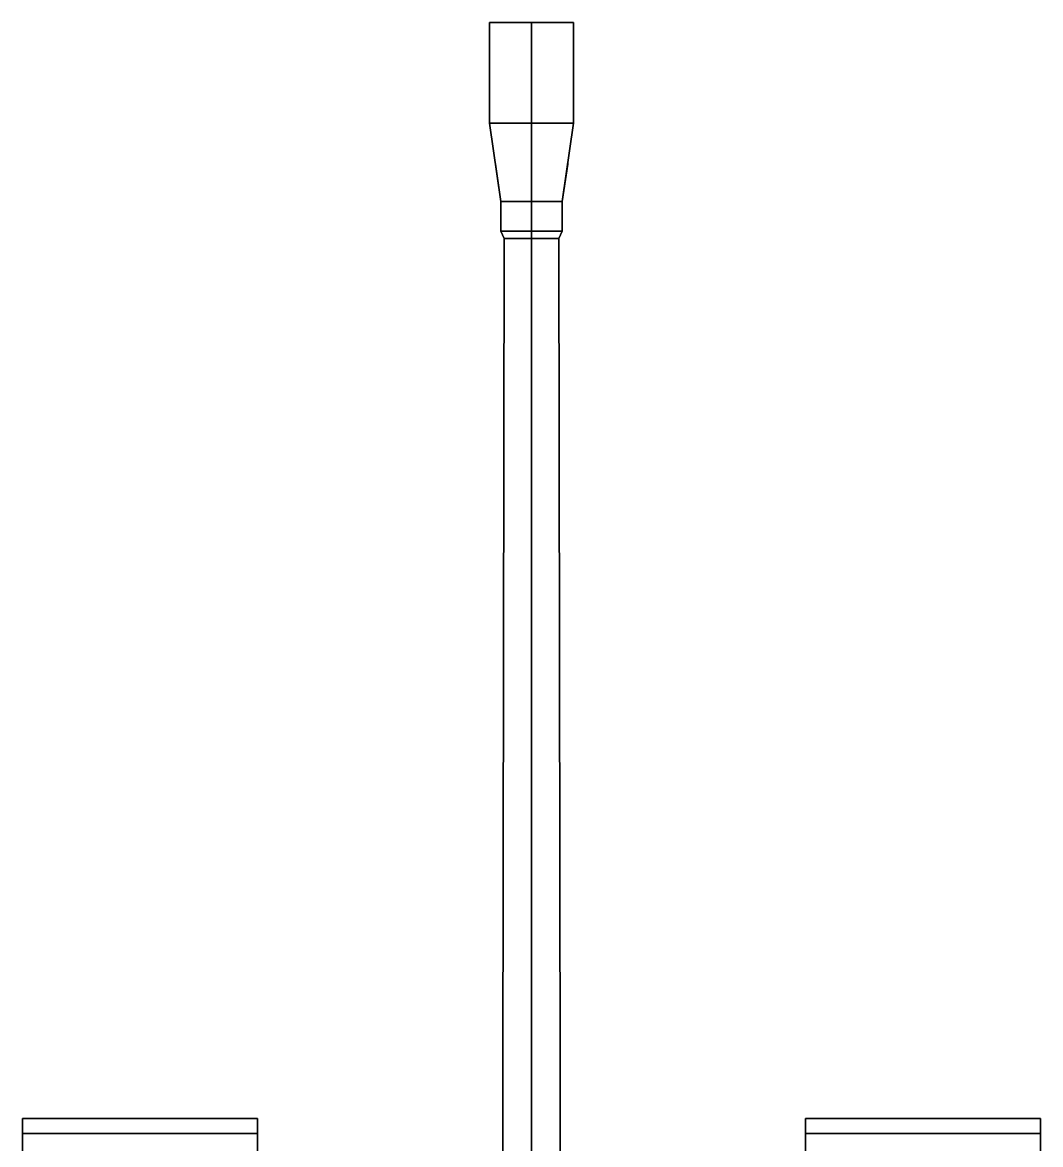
# Model space of a CAD drawing. Header units: millimetres. Extents: x -1.45 to 7, y -3.01 to 5.99.
# Drawn here: x -1.365 to 1.365, y 2.98 to 5.99 of the extents above; entities that cross this region are included whole.
import ezdxf

# ---------------------------------------------------------------- set-up
doc = ezdxf.new("R2010")
doc.units = ezdxf.units.MM
doc.layers.add('gun', color=1, linetype='Continuous')
doc.layers.add('mudguard', color=4, linetype='Continuous')

msp = doc.modelspace()

# ---------------------------------------------------------------- linework, layer by layer
at = {"layer": 'gun'}
for points in [[(0, 5.99, 1.88), (-0.1126, 5.99, 1.815), (-0.1126, 5.72, 1.815), (0, 5.72, 1.88)], [(-0.1126, 5.99, 1.815), (-0.1126, 5.99, 1.685), (-0.1126, 5.93, 1.685), (-0.1126, 5.93, 1.815)], [(-0.1126, 5.99, 1.685), (0, 5.99, 1.62), (0, 5.72, 1.62), (-0.1126, 5.72, 1.685)], [(-0.1126, 5.99, 1.815), (0, 5.99, 1.88), (0, 5.72, 1.88), (-0.1126, 5.72, 1.815)], [(0, 5.99, 1.62), (-0.1126, 5.99, 1.685), (-0.1126, 5.72, 1.685), (0, 5.72, 1.62)], [(-0.1126, 5.99, 1.685), (-0.1126, 5.99, 1.815), (-0.1126, 5.93, 1.815), (-0.1126, 5.93, 1.685)], [(0.1126, 5.99, 1.815), (0, 5.99, 1.88), (0, 5.72, 1.88), (0.1126, 5.72, 1.815)], [(0, 5.99, 1.62), (0.1126, 5.99, 1.685), (0.1126, 5.72, 1.685), (0, 5.72, 1.62)], [(0, 5.99, 1.88), (0.1126, 5.99, 1.815), (0.1126, 5.72, 1.815), (0, 5.72, 1.88)], [(0.1126, 5.99, 1.685), (0, 5.99, 1.62), (0, 5.72, 1.62), (0.1126, 5.72, 1.685)], [(0.1126, 5.99, 1.685), (0.1126, 5.99, 1.815), (0.1126, 5.93, 1.815), (0.1126, 5.93, 1.685)], [(0.1126, 5.99, 1.815), (0.1126, 5.99, 1.685), (0.1126, 5.93, 1.685), (0.1126, 5.93, 1.815)], [(-0.1126, 5.81, 1.815), (-0.1126, 5.81, 1.685), (-0.1126, 5.74, 1.685), (-0.1126, 5.74, 1.815)], [(-0.1126, 5.81, 1.685), (-0.1126, 5.81, 1.815), (-0.1126, 5.74, 1.815), (-0.1126, 5.74, 1.685)], [(0.1126, 5.81, 1.685), (0.1126, 5.81, 1.815), (0.1126, 5.74, 1.815), (0.1126, 5.74, 1.685)], [(0.1126, 5.81, 1.815), (0.1126, 5.81, 1.685), (0.1126, 5.74, 1.685), (0.1126, 5.74, 1.815)], [(0, 5.51, 1.655), (-0.0823, 5.51, 1.7025), (-0.1126, 5.72, 1.685), (0, 5.72, 1.62)], [(-0.0823, 5.51, 1.7975), (0, 5.51, 1.845), (0, 5.72, 1.88), (-0.1126, 5.72, 1.815)], [(0, 5.51, 1.845), (-0.0823, 5.51, 1.7975), (-0.1126, 5.72, 1.815), (0, 5.72, 1.88)], [(-0.0823, 5.51, 1.7025), (0, 5.51, 1.655), (0, 5.72, 1.62), (-0.1126, 5.72, 1.685)], [(0.0823, 5.51, 1.7025), (0, 5.51, 1.655), (0, 5.72, 1.62), (0.1126, 5.72, 1.685)], [(0, 5.51, 1.845), (0.0823, 5.51, 1.7975), (0.1126, 5.72, 1.815), (0, 5.72, 1.88)], [(0.0823, 5.51, 1.7975), (0, 5.51, 1.845), (0, 5.72, 1.88), (0.1126, 5.72, 1.815)], [(0, 5.51, 1.655), (0.0823, 5.51, 1.7025), (0.1126, 5.72, 1.685), (0, 5.72, 1.62)], [(-0.0823, 5.51, 1.7025), (-0.0823, 5.51, 1.7975), (-0.0967, 5.6099, 1.8058), (-0.0965, 5.6088, 1.6943)], [(-0.0823, 5.51, 1.7975), (-0.0823, 5.51, 1.7025), (-0.0965, 5.6088, 1.6943), (-0.0967, 5.6099, 1.8058)], [(0.0823, 5.51, 1.7975), (0.0823, 5.51, 1.7025), (0.097, 5.6118, 1.694), (0.0974, 5.6099, 1.8062)], [(0.0823, 5.51, 1.7025), (0.0823, 5.51, 1.7975), (0.0974, 5.6099, 1.8062), (0.097, 5.6118, 1.694)], [(0, 5.51, 1.845), (-0.0823, 5.51, 1.7975), (-0.0823, 5.43, 1.7975), (0, 5.43, 1.845)], [(-0.0823, 5.51, 1.7975), (-0.0823, 5.51, 1.7025), (-0.0823, 5.43, 1.7025), (-0.0823, 5.43, 1.7975)], [(-0.0823, 5.51, 1.7025), (0, 5.51, 1.655), (0, 5.43, 1.655), (-0.0823, 5.43, 1.7025)], [(0.0823, 5.51, 1.7975), (-0.0823, 5.51, 1.7025), (-0.0823, 5.51, 1.7975), (0, 5.51, 1.845)], [(0.0823, 5.51, 1.7025), (0, 5.51, 1.655), (-0.0823, 5.51, 1.7025), (0.0823, 5.51, 1.7975)], [(0.0823, 5.51, 1.7975), (0, 5.51, 1.845), (0, 5.43, 1.845), (0.0823, 5.43, 1.7975)], [(0, 5.51, 1.655), (0.0823, 5.51, 1.7025), (0.0823, 5.43, 1.7025), (0, 5.43, 1.655)], [(0.0823, 5.51, 1.7025), (0.0823, 5.51, 1.7975), (0.0823, 5.43, 1.7975), (0.0823, 5.43, 1.7025)], [(0, 5.41, 1.665), (-0.0736, 5.41, 1.7075), (-0.0823, 5.43, 1.7025), (0, 5.43, 1.655)], [(-0.0736, 5.41, 1.7075), (-0.0736, 5.41, 1.7925), (-0.0823, 5.43, 1.7975), (-0.0823, 5.43, 1.7025)], [(-0.0736, 5.41, 1.7925), (0, 5.41, 1.835), (0, 5.43, 1.845), (-0.0823, 5.43, 1.7975)], [(0.0736, 5.41, 1.7075), (0, 5.41, 1.665), (0, 5.43, 1.655), (0.0823, 5.43, 1.7025)], [(0, 5.41, 1.835), (0.0736, 5.41, 1.7925), (0.0823, 5.43, 1.7975), (0, 5.43, 1.845)], [(0.0736, 5.41, 1.7925), (0.0736, 5.41, 1.7075), (0.0823, 5.43, 1.7025), (0.0823, 5.43, 1.7975)], [(0, 2.6, 1.66), (-0.0779, 2.6, 1.705), (-0.0736, 5.41, 1.7075), (0, 5.41, 1.665)], [(-0.0779, 2.6, 1.705), (-0.0779, 2.6, 1.795), (-0.0736, 5.41, 1.7925), (-0.0736, 5.41, 1.7075)], [(-0.0779, 2.6, 1.795), (0, 2.6, 1.84), (0, 5.41, 1.835), (-0.0736, 5.41, 1.7925)], [(0.0779, 2.6, 1.705), (0, 2.6, 1.66), (0, 5.41, 1.665), (0.0736, 5.41, 1.7075)], [(0, 2.6, 1.84), (0.0779, 2.6, 1.795), (0.0736, 5.41, 1.7925), (0, 5.41, 1.835)], [(0.0779, 2.6, 1.795), (0.0779, 2.6, 1.705), (0.0736, 5.41, 1.7075), (0.0736, 5.41, 1.7925)]]:
    msp.add_3dface(points, dxfattribs=at)
at = {"layer": 'mudguard'}
for points in [[(-0.735, 3.05, 0.95), (-0.735, 3.01, 1.03), (-1.365, 3.01, 1.03), (-1.365, 3.05, 0.95)], [(-0.735, 3.01, 1.03), (-0.735, 3.05, 0.95), (-1.365, 3.05, 0.95), (-1.365, 3.01, 1.03)], [(-0.735, 3.05, 0.8), (-0.735, 3.05, 0.95), (-1.365, 3.05, 0.95), (-1.365, 3.05, 0.8)], [(-0.735, 3.05, 0.95), (-0.735, 3.05, 0.8), (-1.365, 3.05, 0.8), (-1.365, 3.05, 0.95)], [(-0.735, 3.01, 1.03), (-0.735, 3.05, 0.95), (-0.735, 2.92, 0.85), (-0.735, 2.55, 1.05)], [(-0.735, 3.05, 0.95), (-0.735, 3.01, 1.03), (-0.735, 2.55, 1.05), (-0.735, 2.92, 0.85)], [(1.365, 3.05, 0.95), (1.365, 3.05, 0.8), (0.735, 3.05, 0.8), (0.735, 3.05, 0.95)], [(1.365, 3.05, 0.8), (1.365, 3.05, 0.95), (0.735, 3.05, 0.95), (0.735, 3.05, 0.8)], [(1.365, 3.01, 1.03), (1.365, 3.05, 0.95), (0.735, 3.05, 0.95), (0.735, 3.01, 1.03)], [(1.365, 3.05, 0.95), (1.365, 3.01, 1.03), (0.735, 3.01, 1.03), (0.735, 3.05, 0.95)], [(0.735, 3.05, 0.95), (0.735, 3.01, 1.03), (0.735, 2.55, 1.05), (0.735, 2.92, 0.85)], [(0.735, 3.01, 1.03), (0.735, 3.05, 0.95), (0.735, 2.92, 0.85), (0.735, 2.55, 1.05)], [(-0.735, 2.89, 1.08), (-0.735, 3.01, 1.03), (-1.365, 3.01, 1.03), (-1.365, 2.89, 1.08)], [(-0.735, 3.01, 1.03), (-0.735, 2.89, 1.08), (-1.365, 2.89, 1.08), (-1.365, 3.01, 1.03)], [(1.365, 3.01, 1.03), (1.365, 2.89, 1.08), (0.735, 2.89, 1.08), (0.735, 3.01, 1.03)], [(1.365, 2.89, 1.08), (1.365, 3.01, 1.03), (0.735, 3.01, 1.03), (0.735, 2.89, 1.08)], [(-0.735, 2.89, 1.08), (-0.735, 3.01, 1.03), (-0.735, 2.55, 1.05), (-0.735, 1.83, 1.08)], [(-0.735, 3.01, 1.03), (-0.735, 2.89, 1.08), (-0.735, 1.83, 1.08), (-0.735, 2.55, 1.05)], [(0.735, 2.89, 1.08), (0.735, 3.01, 1.03), (0.735, 2.55, 1.05), (0.735, 1.83, 1.08)], [(0.735, 3.01, 1.03), (0.735, 2.89, 1.08), (0.735, 1.83, 1.08), (0.735, 2.55, 1.05)]]:
    msp.add_3dface(points, dxfattribs=at)

doc.saveas('drawing.dxf')
